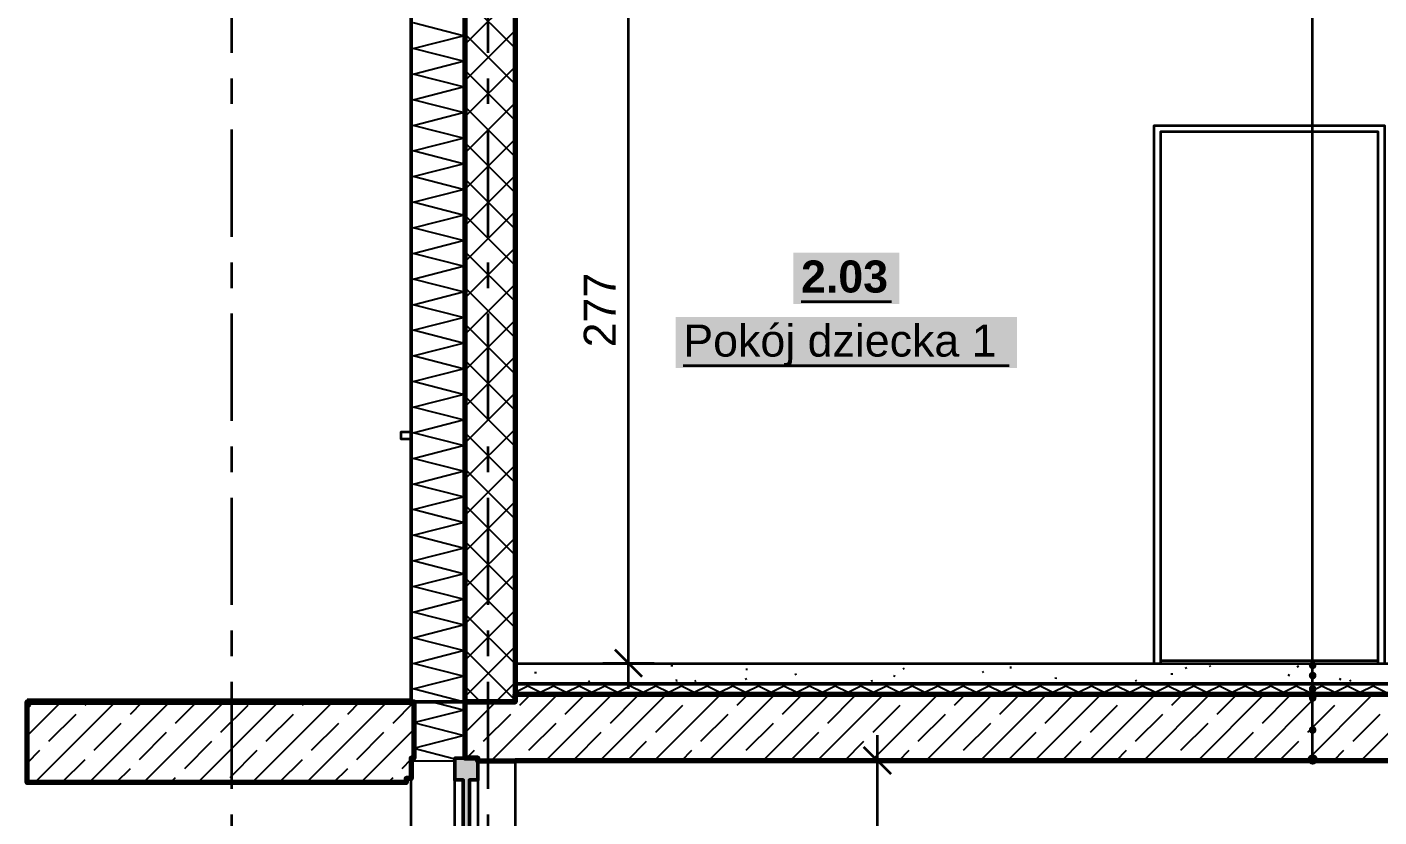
# Model space of a CAD drawing. Header units: metres. Extents: x -12.4 to 53.1, y -2.2 to 12.7.
# Drawn here: x 30 to 35.28, y 2.55 to 5.63 of the extents above; entities that cross this region are included whole.
import ezdxf

# ---------------------------------------------------------------- set-up
doc = ezdxf.new("R2010")
doc.units = ezdxf.units.M
doc.linetypes.add('HYDRO_OKNA', pattern=[4.5, 1.5, -3])
doc.linetypes.add('PUNKTOWA', pattern=[10.5, 8.4, -1.05, 0, -1.05])
for name, color, linetype, lineweight in [('A-IZOL-WODNA', 5, 'Continuous', 100), ('A-KRESKOWANIE', 8, 'Continuous', 18), ('A-OPISY', 2, 'Continuous', 25), ('A-OSIE', 1, 'PUNKTOWA', 25), ('A-POMIESZCZENIA', 2, 'Continuous', 25), ('A-SCIANY-IZOL', 4, 'Continuous', 35), ('A-SCIANY-KONSTR', 7, 'Continuous', 50), ('A-SCIANY-WYK', 8, 'Continuous', 18), ('A-STROPY', 7, 'Continuous', 50), ('A-WARSTWY', 8, 'Continuous', 25), ('A-WIDOK', 7, 'Continuous', 25), ('A-WYMIARY', 1, 'Continuous', 25), ('A-WYPELNIENIA', 9, 'Continuous', 18)]:
    doc.layers.add(name, color=color, linetype=linetype, lineweight=lineweight)
doc.styles.add('PL_ARIAL', font='arial.ttf')
doc.styles.add('PL_ARIAL_B', font='arialbd.ttf')

msp = doc.modelspace()

# ---------------------------------------------------------------- hatches: boundary and pattern name
at = {"layer": 'A-OPISY', "true_color": 0x000000}
for points in [[(35.034, 3.1425), (35.0334, 3.1464), (35.0319, 3.15), (35.0296, 3.1531), (35.0265, 3.1555), (35.0228, 3.157), (35.019, 3.1575), (35.0151, 3.157), (35.0115, 3.1555), (35.0084, 3.1531), (35.006, 3.15), (35.0045, 3.1464), (35.004, 3.1425), (35.0045, 3.1386), (35.006, 3.135), (35.0084, 3.1319), (35.0115, 3.1295), (35.0151, 3.128), (35.019, 3.1275), (35.0228, 3.128), (35.0265, 3.1295), (35.0296, 3.1319), (35.0319, 3.135), (35.0334, 3.1386)], [(35.034, 3.1025), (35.0334, 3.1064), (35.0319, 3.11), (35.0296, 3.1131), (35.0265, 3.1155), (35.0228, 3.117), (35.019, 3.1175), (35.0151, 3.117), (35.0115, 3.1155), (35.0084, 3.1131), (35.006, 3.11), (35.0045, 3.1064), (35.004, 3.1025), (35.0045, 3.0986), (35.006, 3.095), (35.0084, 3.0919), (35.0115, 3.0895), (35.0151, 3.088), (35.019, 3.0875), (35.0228, 3.088), (35.0265, 3.0895), (35.0296, 3.0919), (35.0319, 3.095), (35.0334, 3.0986)], [(35.034, 3.05), (35.0334, 3.0539), (35.0319, 3.0575), (35.0296, 3.0606), (35.0265, 3.063), (35.0228, 3.0645), (35.019, 3.065), (35.0151, 3.0645), (35.0115, 3.063), (35.0084, 3.0606), (35.006, 3.0575), (35.0045, 3.0539), (35.004, 3.05), (35.0045, 3.0461), (35.006, 3.0425), (35.0084, 3.0394), (35.0115, 3.037), (35.0151, 3.0355), (35.019, 3.035), (35.0228, 3.0355), (35.0265, 3.037), (35.0296, 3.0394), (35.0319, 3.0425), (35.0334, 3.0461)], [(35.034, 3.015), (35.0334, 3.0189), (35.0319, 3.0225), (35.0296, 3.0256), (35.0265, 3.028), (35.0228, 3.0295), (35.019, 3.03), (35.0151, 3.0295), (35.0115, 3.028), (35.0084, 3.0256), (35.006, 3.0225), (35.0045, 3.0189), (35.004, 3.015), (35.0045, 3.0111), (35.006, 3.0075), (35.0084, 3.0044), (35.0115, 3.002), (35.0151, 3.0005), (35.019, 3), (35.0228, 3.0005), (35.0265, 3.002), (35.0296, 3.0044), (35.0319, 3.0075), (35.0334, 3.0111)], [(35.034, 2.89), (35.0334, 2.8939), (35.0319, 2.8975), (35.0296, 2.9006), (35.0265, 2.903), (35.0228, 2.9045), (35.019, 2.905), (35.0151, 2.9045), (35.0115, 2.903), (35.0084, 2.9006), (35.006, 2.8975), (35.0045, 2.8939), (35.004, 2.89), (35.0045, 2.8861), (35.006, 2.8825), (35.0084, 2.8794), (35.0115, 2.877), (35.0151, 2.8755), (35.019, 2.875), (35.0228, 2.8755), (35.0265, 2.877), (35.0296, 2.8794), (35.0319, 2.8825), (35.0334, 2.8861)], [(35.039, 2.775), (35.0383, 2.7802), (35.0363, 2.785), (35.0331, 2.7891), (35.029, 2.7923), (35.0241, 2.7943), (35.019, 2.795), (35.0138, 2.7943), (35.009, 2.7923), (35.0048, 2.7891), (35.0016, 2.785), (34.9996, 2.7802), (34.999, 2.775), (34.9996, 2.7698), (35.0016, 2.765), (35.0048, 2.7609), (35.009, 2.7577), (35.0138, 2.7557), (35.019, 2.755), (35.0241, 2.7557), (35.029, 2.7577), (35.0331, 2.7609), (35.0363, 2.765), (35.0383, 2.7698)]]:
    msp.add_hatch(color=7, dxfattribs=at).paths.add_polyline_path(points)
at = {"layer": 'A-POMIESZCZENIA', "true_color": 0xffffff}
for points in [[(32.9916, 4.5525), (33.4051, 4.5525), (33.4051, 4.7525), (32.9916, 4.7525)], [(32.5321, 4.3025), (33.8646, 4.3025), (33.8646, 4.5025), (32.5321, 4.5025)]]:
    msp.add_hatch(color=7, dxfattribs=at).paths.add_polyline_path(points)
at = {"layer": 'A-WYPELNIENIA', "true_color": 0x000000}
msp.add_hatch(color=7, dxfattribs=at).paths.add_polyline_path([(31.6701, 2.695), (31.6701, 2.695), (31.6701, 2.78), (31.6701, 2.78), (31.6701, 2.78), (31.7601, 2.78), (31.7601, 2.78), (31.7601, 2.78), (31.7601, 2.695), (31.7601, 2.695), (31.7601, 2.695), (31.7271, 2.695), (31.7271, 2.695), (31.7271, 2.695), (31.7271, 2.695), (31.7271, 2.695), (31.7271, 2.695), (31.7271, 2.695), (31.7271, 2.695), (31.7271, 2.695), (31.7271, 2.695), (31.7271, 2.695), (31.7271, 2.695), (31.7271, 2.695), (31.7271, 2.695), (31.7271, 2.695), (31.7271, 2.695), (31.7271, 2.695), (31.7271, 0.03), (31.7271, 0.03), (31.7271, 0.03), (31.7031, 0.03), (31.7031, 0.03), (31.7031, 0.03), (31.7031, 2.695), (31.7031, 2.695), (31.7031, 2.695), (31.7031, 2.695), (31.7031, 2.695), (31.7031, 2.695), (31.7031, 2.695), (31.7031, 2.695), (31.7031, 2.695), (31.7031, 2.695), (31.7031, 2.695), (31.7031, 2.695), (31.7031, 2.695), (31.7031, 2.695), (31.7031, 2.695), (31.7031, 2.695), (31.7031, 2.695), (31.6701, 2.695)])

# ---------------------------------------------------------------- linework, layer by layer
at = {"layer": 'A-IZOL-WODNA', "lineweight": 100, "ltscale": 0.05, "true_color": 0x000000}
msp.add_lwpolyline([(30.0001, 3.001), (31.5001, 3.001)], dxfattribs=at)
at = {"layer": 'A-IZOL-WODNA', "linetype": 'HYDRO_OKNA', "lineweight": 50, "ltscale": 0.05, "true_color": 0xffffff, "flags": 128}
msp.add_lwpolyline([(30.0001, 3.001), (31.5001, 3.001)], dxfattribs=at)
at = {"layer": 'A-KRESKOWANIE', "lineweight": 25, "ltscale": 0.05}
for points in [[(31.7101, 5.5669), (31.9051, 5.7619)], [(31.9051, 5.5519), (31.7101, 5.7469)], [(31.7026, 3), (31.5076, 3.05), (31.7026, 3.1), (31.5076, 3.15), (31.7026, 3.2), (31.5076, 3.25), (31.7026, 3.3), (31.5076, 3.35), (31.7026, 3.4), (31.5076, 3.45), (31.7026, 3.5), (31.5076, 3.55), (31.7026, 3.6), (31.5076, 3.65), (31.7026, 3.7), (31.5076, 3.75), (31.7026, 3.8), (31.5076, 3.85), (31.7026, 3.9), (31.5076, 3.95), (31.7026, 4), (31.5076, 4.05), (31.7026, 4.1), (31.5076, 4.15), (31.7026, 4.2), (31.5076, 4.25), (31.7026, 4.3), (31.5076, 4.35), (31.7026, 4.4), (31.5076, 4.45), (31.7026, 4.5), (31.5076, 4.55), (31.7026, 4.6), (31.5076, 4.65), (31.7026, 4.7), (31.5076, 4.75), (31.7026, 4.8), (31.5076, 4.85), (31.7026, 4.9), (31.5076, 4.95), (31.7026, 5), (31.5076, 5.05), (31.7026, 5.1), (31.5076, 5.15), (31.7026, 5.2), (31.5076, 5.25), (31.7026, 5.3), (31.5076, 5.35), (31.7026, 5.4), (31.5076, 5.45), (31.7026, 5.5), (31.5076, 5.55), (31.7026, 5.6), (31.5076, 5.65)], [(31.7101, 5.4254), (31.9051, 5.6204)], [(31.9051, 5.4104), (31.7101, 5.6054)], [(31.7101, 5.284), (31.9051, 5.479)], [(31.9051, 5.269), (31.7101, 5.464)], [(31.7101, 5.1426), (31.9051, 5.3376)], [(31.9051, 5.1276), (31.7101, 5.3226)], [(31.7101, 5.0012), (31.9051, 5.1962)], [(31.9051, 4.9862), (31.7101, 5.1812)], [(31.7101, 4.8597), (31.9051, 5.0547)], [(31.9051, 4.8447), (31.7101, 5.0397)], [(31.7101, 4.7183), (31.9051, 4.9133)], [(31.9051, 4.7033), (31.7101, 4.8983)], [(31.7101, 4.5769), (31.9051, 4.7719)], [(31.9051, 4.5619), (31.7101, 4.7569)], [(31.7101, 4.4355), (31.9051, 4.6305)], [(31.9051, 4.4205), (31.7101, 4.6155)], [(31.7101, 4.2941), (31.9051, 4.4891)], [(31.9051, 4.2791), (31.7101, 4.4741)], [(31.7101, 4.1526), (31.9051, 4.3476)], [(31.9051, 4.1376), (31.7101, 4.3326)], [(31.7101, 4.0112), (31.9051, 4.2062)], [(31.9051, 3.9962), (31.7101, 4.1912)], [(31.7101, 3.8698), (31.9051, 4.0648)], [(31.9051, 3.8548), (31.7101, 4.0498)], [(31.7101, 3.7284), (31.9051, 3.9234)], [(31.9051, 3.7134), (31.7101, 3.9084)], [(31.7101, 3.587), (31.9051, 3.782)], [(31.9051, 3.572), (31.7101, 3.767)], [(31.7101, 3.4455), (31.9051, 3.6405)], [(31.9051, 3.4305), (31.7101, 3.6255)], [(31.7101, 3.3041), (31.9051, 3.4991)], [(31.9051, 3.2891), (31.7101, 3.4841)], [(31.7101, 3.1627), (31.9051, 3.3577)], [(31.9051, 3.1477), (31.7101, 3.3427)], [(31.7101, 3.0213), (31.9051, 3.2163)], [(31.9051, 3.0063), (31.7101, 3.2013)], [(31.9815, 3.114), (31.9884, 3.115)], [(32.5139, 3.1415), (32.5209, 3.1421)], [(32.8127, 3.1259), (32.8057, 3.1261)], [(33.4198, 3.1273), (33.4257, 3.131)], [(33.7341, 3.1126), (33.7304, 3.1186)], [(33.8403, 3.1306), (33.8411, 3.1375)], [(34.5217, 3.1307), (34.5281, 3.1334)], [(34.6205, 3.1363), (34.617, 3.1423)], [(34.9633, 3.1342), (34.9604, 3.1406)], [(31.8302, 3), (31.9051, 3.0748)], [(31.9051, 3.0375), (31.9551, 3.0625), (32.0051, 3.0375), (32.0551, 3.0625), (32.1051, 3.0375), (32.1551, 3.0625), (32.2051, 3.0375), (32.2551, 3.0625), (32.3051, 3.0375), (32.3551, 3.0625), (32.4051, 3.0375), (32.4551, 3.0625), (32.5051, 3.0375), (32.5551, 3.0625), (32.6051, 3.0375), (32.6551, 3.0625), (32.7051, 3.0375), (32.7551, 3.0625), (32.8051, 3.0375), (32.8551, 3.0625), (32.9051, 3.0375), (32.9551, 3.0625), (33.0051, 3.0375), (33.0551, 3.0625), (33.1051, 3.0375), (33.1551, 3.0625), (33.2051, 3.0375), (33.2551, 3.0625), (33.3051, 3.0375), (33.3551, 3.0625), (33.4051, 3.0375), (33.4551, 3.0625), (33.5051, 3.0375), (33.5551, 3.0625), (33.6051, 3.0375), (33.6551, 3.0625), (33.7051, 3.0375), (33.7551, 3.0625), (33.8051, 3.0375), (33.8551, 3.0625), (33.9051, 3.0375), (33.9551, 3.0625), (34.0051, 3.0375), (34.0551, 3.0625), (34.1051, 3.0375), (34.1551, 3.0625), (34.2051, 3.0375), (34.2551, 3.0625), (34.3051, 3.0375), (34.3551, 3.0625), (34.4051, 3.0375), (34.4551, 3.0625), (34.5051, 3.0375), (34.5551, 3.0625), (34.6051, 3.0375), (34.6551, 3.0625), (34.7051, 3.0375), (34.7551, 3.0625), (34.8051, 3.0375), (34.8551, 3.0625), (34.9051, 3.0375), (34.9551, 3.0625), (35.0051, 3.0375), (35.0551, 3.0625), (35.1051, 3.0375), (35.1551, 3.0625), (35.2051, 3.0375), (35.2551, 3.0625), (35.3051, 3.0375)], [(32.1915, 3.0782), (32.1974, 3.082)], [(32.5367, 3.0799), (32.5349, 3.0866)], [(32.6069, 3.0794), (32.6124, 3.0837)], [(32.8037, 3.0881), (32.8103, 3.0905)], [(33.0025, 3.1034), (33.0001, 3.11)], [(33.2988, 3.0779), (33.2976, 3.0848)], [(33.3891, 3.0986), (33.3826, 3.1012)], [(34.02, 3.0912), (34.0131, 3.0924)], [(34.3316, 3.0796), (34.3269, 3.0849)], [(34.4729, 3.1077), (34.4659, 3.1078)], [(34.9294, 3.1009), (34.9239, 3.1053)], [(35.1252, 3.0858), (35.1289, 3.0917)], [(35.1678, 3.0789), (35.1646, 3.0851)], [(31.7699, 3), (31.7101, 3.0598)], [(31.8104, 2.768), (32.0724, 3.03)], [(31.9238, 2.9875), (31.9663, 3.03)], [(32.0245, 2.77), (32.2845, 3.03)], [(32.1006, 2.9522), (32.1784, 3.03)], [(32.2366, 2.77), (32.4966, 3.03)], [(32.2774, 2.9168), (32.3835, 3.0229)], [(32.4488, 2.77), (32.7088, 3.03)], [(32.5956, 3.0229), (32.6027, 3.03)], [(32.6609, 2.77), (32.9209, 3.03)], [(32.7724, 2.9875), (32.8148, 3.03)], [(32.873, 2.77), (33.133, 3.03)], [(32.9491, 2.9522), (33.027, 3.03)], [(33.0852, 2.77), (33.3452, 3.03)], [(33.1259, 2.9168), (33.232, 3.0229)], [(33.2973, 2.77), (33.5573, 3.03)], [(33.4441, 3.0229), (33.4512, 3.03)], [(33.5094, 2.77), (33.7694, 3.03)], [(33.6209, 2.9875), (33.6634, 3.03)], [(33.7216, 2.77), (33.9816, 3.03)], [(33.7977, 2.9522), (33.8755, 3.03)], [(33.9337, 2.77), (34.1937, 3.03)], [(33.9745, 2.9168), (34.0805, 3.0229)], [(34.1458, 2.77), (34.4058, 3.03)], [(34.2926, 3.0229), (34.2998, 3.03)], [(34.358, 2.77), (34.618, 3.03)], [(34.4694, 2.9875), (34.5119, 3.03)], [(34.5701, 2.77), (34.8301, 3.03)], [(34.6462, 2.9522), (34.724, 3.03)], [(34.7822, 2.77), (35.0422, 3.03)], [(34.823, 2.9168), (34.929, 3.0229)], [(34.9944, 2.77), (35.2544, 3.03)], [(35.1412, 3.0229), (35.1483, 3.03)], [(35.2065, 2.77), (35.4665, 3.03)], [(30.0001, 2.8669), (30.1332, 3)], [(30.0001, 2.973), (30.0147, 2.9875)], [(30.0303, 2.685), (30.3453, 3)], [(30.2268, 2.9875), (30.2393, 3)], [(30.2425, 2.685), (30.5575, 3)], [(30.4036, 2.9522), (30.4514, 3)], [(30.4546, 2.685), (30.7696, 3)], [(30.5803, 2.9168), (30.6635, 3)], [(30.6667, 2.685), (30.9817, 3)], [(30.7571, 2.8815), (30.8632, 2.9875)], [(30.8789, 2.685), (31.1939, 3)], [(31.0753, 2.9875), (31.0878, 3)], [(31.091, 2.685), (31.406, 3)], [(31.2521, 2.9522), (31.2999, 3)], [(31.4289, 2.9168), (31.5101, 2.998)], [(31.5101, 2.9186), (31.7026, 2.968), (31.5778, 3)], [(31.7101, 2.8798), (31.8302, 3)], [(31.7101, 2.9859), (31.7117, 2.9875)], [(32.4542, 2.8815), (32.5602, 2.9875)], [(33.3027, 2.8815), (33.4088, 2.9875)], [(34.1512, 2.8815), (34.2573, 2.9875)], [(34.9998, 2.8815), (35.1058, 2.9875)], [(30.0854, 2.8461), (30.1914, 2.9522)], [(30.2621, 2.8107), (30.3682, 2.9168)], [(30.9339, 2.8461), (31.04, 2.9522)], [(31.1107, 2.8107), (31.2167, 2.9168)], [(31.5101, 2.8186), (31.7026, 2.868), (31.5101, 2.9174)], [(31.7824, 2.8461), (31.8885, 2.9522)], [(31.9592, 2.8107), (32.0653, 2.9168)], [(32.6309, 2.8461), (32.737, 2.9522)], [(32.8077, 2.8107), (32.9138, 2.9168)], [(33.4795, 2.8461), (33.5855, 2.9522)], [(33.6563, 2.8107), (33.7623, 2.9168)], [(34.328, 2.8461), (34.4341, 2.9522)], [(34.5048, 2.8107), (34.6108, 2.9168)], [(35.1765, 2.8461), (35.2826, 2.9522)], [(30.4389, 2.7754), (30.545, 2.8815)], [(31.2874, 2.7754), (31.3935, 2.8815)], [(31.3031, 2.685), (31.5101, 2.892)], [(32.136, 2.7754), (32.242, 2.8815)], [(32.9845, 2.7754), (33.0906, 2.8815)], [(33.833, 2.7754), (33.9391, 2.8815)], [(34.6816, 2.7754), (34.7876, 2.8815)], [(30.0001, 2.7608), (30.05, 2.8107)], [(30.6157, 2.74), (30.7218, 2.8461)], [(30.7925, 2.7047), (30.8985, 2.8107)], [(31.6701, 2.7763), (31.5101, 2.8174)], [(31.7163, 2.78), (31.7471, 2.8107)], [(32.3427, 2.77), (32.4188, 2.8461)], [(32.5548, 2.77), (32.5956, 2.8107)], [(33.1912, 2.77), (33.2673, 2.8461)], [(33.4034, 2.77), (33.4441, 2.8107)], [(34.0398, 2.77), (34.1159, 2.8461)], [(34.2519, 2.77), (34.2926, 2.8107)], [(34.8883, 2.77), (34.9644, 2.8461)], [(35.1004, 2.77), (35.1412, 2.8107)], [(30.1364, 2.685), (30.2268, 2.7754)], [(30.9849, 2.685), (31.0753, 2.7754)], [(31.4642, 2.74), (31.5001, 2.7759)], [(31.5042, 2.78), (31.5101, 2.7859)], [(31.9184, 2.77), (31.9238, 2.7754)], [(32.767, 2.77), (32.7724, 2.7754)], [(33.6155, 2.77), (33.6209, 2.7754)], [(34.464, 2.77), (34.4694, 2.7754)], [(30.3485, 2.685), (30.4036, 2.74)], [(30.5607, 2.685), (30.5803, 2.7047)], [(31.1971, 2.685), (31.2521, 2.74)], [(31.4092, 2.685), (31.4289, 2.7047)]]:
    msp.add_lwpolyline(points, dxfattribs=at)
at = {"layer": 'A-OPISY', "lineweight": 35, "ltscale": 0.05}
msp.add_lwpolyline([(35.019, 2.775), (35.019, 6.15)], dxfattribs=at)
at = {"layer": 'A-OSIE', "linetype": 'PUNKTOWA', "lineweight": 35, "ltscale": 0.049805, "flags": 128}
for points in [[(30.8001, -1.6502), (30.8001, 10.796)], [(31.8001, -1.6502), (31.8001, 10.796)]]:
    msp.add_lwpolyline(points, dxfattribs=at)
at = {"layer": 'A-POMIESZCZENIA', "lineweight": 35, "ltscale": 0.05}
for points in [[(33.0216, 4.5625), (33.3751, 4.5625)], [(32.5621, 4.3125), (33.8346, 4.3125)]]:
    msp.add_lwpolyline(points, dxfattribs=at)
at = {"layer": 'A-SCIANY-IZOL', "lineweight": 50, "ltscale": 0.05}
for points in [[(31.5001, 5.93), (31.5001, 5.93), (31.7101, 5.93), (31.7101, 5.93), (31.7101, 5.93), (31.7101, 3), (31.7101, 3), (31.7101, 3), (31.7101, 3), (31.5001, 3), (31.5001, 3), (31.5001, 3), (31.5001, 3), (31.5001, 5.93)], [(31.9051, 3.03), (31.9051, 3.03), (31.9051, 3.07), (31.9051, 3.07), (31.9051, 3.07), (35.6001, 3.07), (35.6001, 3.07), (35.6001, 3.07), (35.6001, 3.03), (35.6001, 3.03), (35.6001, 3.03), (31.9051, 3.03)]]:
    msp.add_lwpolyline(points, close=True, dxfattribs=at)
at = {"layer": 'A-SCIANY-KONSTR', "lineweight": 70, "ltscale": 0.05}
msp.add_lwpolyline([(31.7101, 5.93), (31.7101, 5.93), (31.9051, 5.93), (31.9051, 5.93), (31.9051, 5.93), (31.9051, 3), (31.9051, 3), (31.9051, 3), (31.9051, 3), (31.7101, 3), (31.7101, 3), (31.7101, 3), (31.7101, 3), (31.7101, 5.93)], close=True, dxfattribs=at)
at = {"layer": 'A-SCIANY-KONSTR', "lineweight": 50, "ltscale": 0.05}
msp.add_lwpolyline([(31.7031, 0.03), (31.7031, 2.695), (31.7031, 2.695), (31.7031, 2.695), (31.7031, 2.695), (31.7031, 2.695), (31.7031, 2.695), (31.7031, 2.695), (31.7031, 2.695), (31.7031, 2.695), (31.7031, 2.695), (31.7031, 2.695), (31.7031, 2.695), (31.7031, 2.695), (31.7031, 2.695), (31.7031, 2.695), (31.7031, 2.695), (31.7031, 2.695), (31.6701, 2.695), (31.6701, 2.695), (31.6701, 2.695), (31.6701, 2.695), (31.6701, 2.78), (31.6701, 2.78), (31.6701, 2.78), (31.6701, 2.78), (31.7601, 2.78), (31.7601, 2.78), (31.7601, 2.78), (31.7601, 2.78), (31.7601, 2.695), (31.7601, 2.695), (31.7601, 2.695), (31.7601, 2.695), (31.7271, 2.695), (31.7271, 2.695), (31.7271, 2.695), (31.7271, 2.695), (31.7271, 2.695), (31.7271, 2.695), (31.7271, 2.695), (31.7271, 2.695), (31.7271, 2.695), (31.7271, 2.695), (31.7271, 2.695), (31.7271, 2.695), (31.7271, 2.695), (31.7271, 2.695), (31.7271, 2.695), (31.7271, 2.695), (31.7271, 2.695), (31.7271, 0.03)], dxfattribs=at)
at = {"layer": 'A-SCIANY-WYK', "lineweight": 25, "ltscale": 0.05}
msp.add_lwpolyline([(31.5001, 2.78), (31.5001, 2.78), (31.5001, 2.78), (31.5101, 2.78), (31.5101, 2.78), (31.5101, 2.78), (31.5101, 2.78), (31.5101, 2.78), (31.5101, 2.78), (31.5101, 2.78), (31.5101, 2.78), (31.5101, 2.78), (31.5101, 2.78), (31.5101, 2.78), (31.5101, 2.78), (31.5101, 2.78), (31.5101, 2.78), (31.5101, 2.78), (31.5101, 2.78), (31.5101, 2.78), (31.5101, 3), (31.5101, 3), (31.5101, 3), (31.5101, 3), (31.7101, 3), (31.7101, 3), (31.7101, 3), (31.7101, 3), (31.7101, 2.78), (31.7101, 2.78), (31.7101, 2.78), (31.7101, 2.78), (31.6701, 2.78), (31.6701, 2.78), (31.6701, 2.78), (31.6701, 2.78), (31.6701, 2.78), (31.6701, 2.78), (31.6701, 2.78), (31.6701, 2.78), (31.6701, 2.78), (31.6701, 2.78), (31.6701, 2.78), (31.6701, 2.78), (31.6701, 2.78), (31.6701, 2.78), (31.6701, 2.78), (31.6701, 2.78), (31.6701, 2.78), (31.6701, 2.768), (31.6701, 2.768), (31.6701, 2.768), (31.6701, 2.768), (31.5001, 2.768), (31.5001, 2.768), (31.5001, 2.768), (31.5001, 2.768), (31.5001, 2.78)], close=True, dxfattribs=at)
at = {"layer": 'A-STROPY', "lineweight": 70, "ltscale": 0.05}
msp.add_lwpolyline([(43.6951, 2.77), (31.9051, 2.77), (31.9051, 2.77), (31.9051, 2.77), (31.9051, 2.77), (31.9051, 2.77), (31.9051, 2.77), (31.9051, 2.77), (31.9051, 2.77), (31.9051, 2.77), (31.9051, 2.77), (31.9051, 2.77), (31.9051, 2.77), (31.9051, 2.77), (31.9051, 2.77), (31.9051, 2.77), (31.9051, 2.77), (31.9051, 2.77), (31.9051, 2.768), (31.9051, 2.768), (31.9051, 2.768), (31.9051, 2.768), (31.7601, 2.768), (31.7601, 2.768), (31.7601, 2.768), (31.7601, 2.768), (31.7601, 2.78), (31.7601, 2.78), (31.7601, 2.78), (31.7601, 2.78), (31.7601, 2.78), (31.7601, 2.78), (31.7601, 2.78), (31.7601, 2.78), (31.7601, 2.78), (31.7601, 2.78), (31.7601, 2.78), (31.7601, 2.78), (31.7601, 2.78), (31.7601, 2.78), (31.7601, 2.78), (31.7601, 2.78), (31.7601, 2.78), (31.7101, 2.78), (31.7101, 2.78), (31.7101, 2.78), (31.7101, 2.78), (31.7101, 3), (31.7101, 3), (31.7101, 3), (31.7101, 3), (31.9051, 3), (31.9051, 3), (31.9051, 3), (31.9051, 3), (31.9051, 3), (31.9051, 3), (31.9051, 3), (31.9051, 3), (31.9051, 3), (31.9051, 3), (31.9051, 3), (31.9051, 3), (31.9051, 3), (31.9051, 3), (31.9051, 3), (31.9051, 3), (31.9051, 3), (31.9051, 3.03), (31.9051, 3.03), (31.9051, 3.03), (31.9051, 3.03), (35.6001, 3.03)], dxfattribs=at)
msp.add_lwpolyline([(30.0001, 2.7), (30.0001, 3), (30.0001, 3), (30.0001, 3), (30.0001, 3), (30.0001, 3), (31.5101, 3), (31.5101, 3), (31.5101, 3), (31.5101, 3), (31.5101, 3), (31.5101, 2.78), (31.5101, 2.78), (31.5101, 2.78), (31.5101, 2.78), (31.5101, 2.78), (31.5001, 2.78), (31.5001, 2.78), (31.5001, 2.78), (31.5001, 2.78), (31.5001, 2.78), (31.5001, 2.78), (31.5001, 2.78), (31.5001, 2.78), (31.5001, 2.78), (31.5001, 2.78), (31.5001, 2.78), (31.5001, 2.78), (31.5001, 2.78), (31.5001, 2.78), (31.5001, 2.78), (31.5001, 2.78), (31.5001, 2.78), (31.5001, 2.7), (31.5001, 2.7), (31.5001, 2.7), (31.5001, 2.7), (31.5001, 2.7), (31.4801, 2.7), (31.4801, 2.7), (31.4801, 2.7), (31.4801, 2.7), (31.4801, 2.7), (31.4801, 2.7), (31.4801, 2.7), (31.4801, 2.7), (31.4801, 2.7), (31.4801, 2.7), (31.4801, 2.7), (31.4801, 2.7), (31.4801, 2.7), (31.4801, 2.7), (31.4801, 2.7), (31.4801, 2.7), (31.4801, 2.7), (31.4801, 2.685), (31.4801, 2.685), (31.4801, 2.685), (31.4801, 2.685), (30.0001, 2.685), (30.0001, 2.685), (30.0001, 2.685), (30.0001, 2.685), (30.0001, 2.7)], close=True, dxfattribs=at)
at = {"layer": 'A-WARSTWY', "lineweight": 35, "ltscale": 0.05}
msp.add_lwpolyline([(31.9051, 3.15), (31.9051, 3.15), (31.9051, 3.15), (31.9051, 3.15), (35.6001, 3.15), (35.6001, 3.15), (35.6001, 3.15), (35.6001, 3.15), (35.6001, 3.07), (35.6001, 3.07), (35.6001, 3.07), (35.6001, 3.07), (31.9051, 3.07), (31.9051, 3.07), (31.9051, 3.07), (31.9051, 3.07), (31.9051, 3.15)], close=True, dxfattribs=at)
at = {"layer": 'A-WIDOK', "lineweight": 35, "ltscale": 0.05}
for points in [[(34.4001, 3.1504), (34.4001, 5.25), (34.4251, 5.25), (35.2751, 5.25), (35.3001, 5.25), (35.3001, 3.1504)], [(35.2751, 3.1504), (35.2751, 5.225), (34.4251, 5.225), (34.4251, 3.1504)], [(31.4997, 4.025), (31.4601, 4.025), (31.4601, 4.054), (31.4997, 4.054)], [(35.2747, 3.16), (34.4255, 3.16)], [(31.9051, 2.7676), (31.9051, 0.0004)], [(31.5001, 0.0004), (31.5001, 2.6996)], [(31.6701, 0.0304), (31.6701, 2.6946)], [(31.7601, 2.6946), (31.7601, 0.0304)]]:
    msp.add_lwpolyline(points, dxfattribs=at)
at = {"layer": 'A-WYMIARY', "lineweight": 35, "ltscale": 0.05}
for points in [[(32.3485, 3.05), (32.3485, 6.02)], [(32.4015, 3.097), (32.2955, 3.203)], [(32.4485, 3.15), (32.2485, 3.15)], [(33.3199, -0.1), (33.3199, 2.87)], [(33.3729, 2.717), (33.2669, 2.823)], [(33.4199, 2.77), (33.2199, 2.77)]]:
    msp.add_lwpolyline(points, dxfattribs=at)

# ---------------------------------------------------------------- texts
at = {"layer": 'A-POMIESZCZENIA'}
for s, style, p in [('2.03', 'PL_ARIAL_B', (33.0216, 4.5975)), ('Pokój dziecka 1', 'PL_ARIAL', (32.5621, 4.3475))]:
    msp.add_text(s, height=0.125, dxfattribs=dict(at, style=style)).set_placement(p)
at = {"layer": 'A-WYMIARY', "style": 'PL_ARIAL'}
msp.add_text('277', height=0.125, rotation=90, dxfattribs=at).set_placement((32.2985, 4.3834))

doc.saveas('drawing.dxf')
